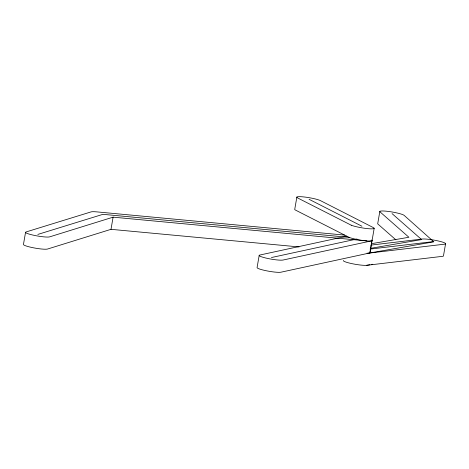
<?xml version="1.0" encoding="UTF-8"?>
<svg xmlns="http://www.w3.org/2000/svg" width="469" height="469" viewBox="0 0 469 469"><rect width="100%" height="100%" fill="white"/><g stroke="black" fill="none" stroke-linecap="round" stroke-linejoin="round"><path stroke-width="0.7" d="M25.555 232.307L23.45 244.478A12.452 1.606 9.8 0 0 33.891 247.89A12.452 1.606 9.8 0 0 47.516 249.045L111.001 229.329L299.046 246.934M111.001 229.329L113.099 217.159L366.746 240.908M259.193 255.347L257.088 267.512A12.452 1.606 9.8 0 0 266.902 270.883A12.452 1.606 9.8 0 0 280.943 272.202L369.314 253.055M296.865 197.062L294.761 209.233A12.452 1.606 9.8 0 0 295.781 210.235L349.135 237.378A12.452 1.606 9.8 0 0 364.425 240.679A12.452 1.606 9.8 0 0 371.688 239.993M369.941 252.504L372.046 240.339M369.953 252.744L372.052 240.579M372.081 240.48L374.186 228.315M379.837 211.367L377.738 223.537A12.452 1.606 9.8 0 0 377.832 223.977L395.871 239.829M445.55 243.857L443.445 256.021A12.452 1.606 9.8 0 1 442.713 256.309L366.752 265.296M113.099 217.159L49.614 236.874A12.452 1.606 9.8 0 1 34.425 235.409A12.452 1.606 9.8 0 1 26.03 231.967L91.121 211.882A12.452 1.606 9.8 0 1 96.96 211.894L344.604 235.098M37.825 234.424L102.928 214.327L349.622 237.431M346.773 236.194L259.826 255.036A12.452 1.606 9.8 0 0 267.453 258.401A12.452 1.606 9.8 0 0 283.047 260.037L371.419 240.884M271.434 257.534L356.956 239.002M371.466 243.692L408.909 237.267L379.937 211.806A12.452 1.606 9.8 0 1 390.079 211.666A12.452 1.606 9.8 0 1 404.161 215.4L433.825 241.816L369.15 253.084M370.633 248.336L421.613 239.577L392.049 213.606M369.918 264.762L367.045 265.255A12.452 1.606 9.8 0 1 352.694 263.807A12.452 1.606 9.8 0 1 343.402 260.477M371.36 264.516L372.796 264.264M370.827 245.117L422.188 239.043A12.452 1.606 9.8 0 1 438.087 240.919A12.452 1.606 9.8 0 1 444.817 244.144L368.857 253.125M370.07 249.092L433.338 241.617M309.077 199.302L361.91 226.216M369.754 252.287A12.452 1.606 9.8 0 1 367.028 253.196M351.24 225.208L297.879 198.07A12.452 1.606 9.8 0 1 304.041 196.962A12.452 1.606 9.8 0 1 320.268 200.533L373.787 227.823A12.452 1.606 9.8 0 1 366.529 228.509A12.452 1.606 9.8 0 1 351.24 225.208"/></g></svg>
